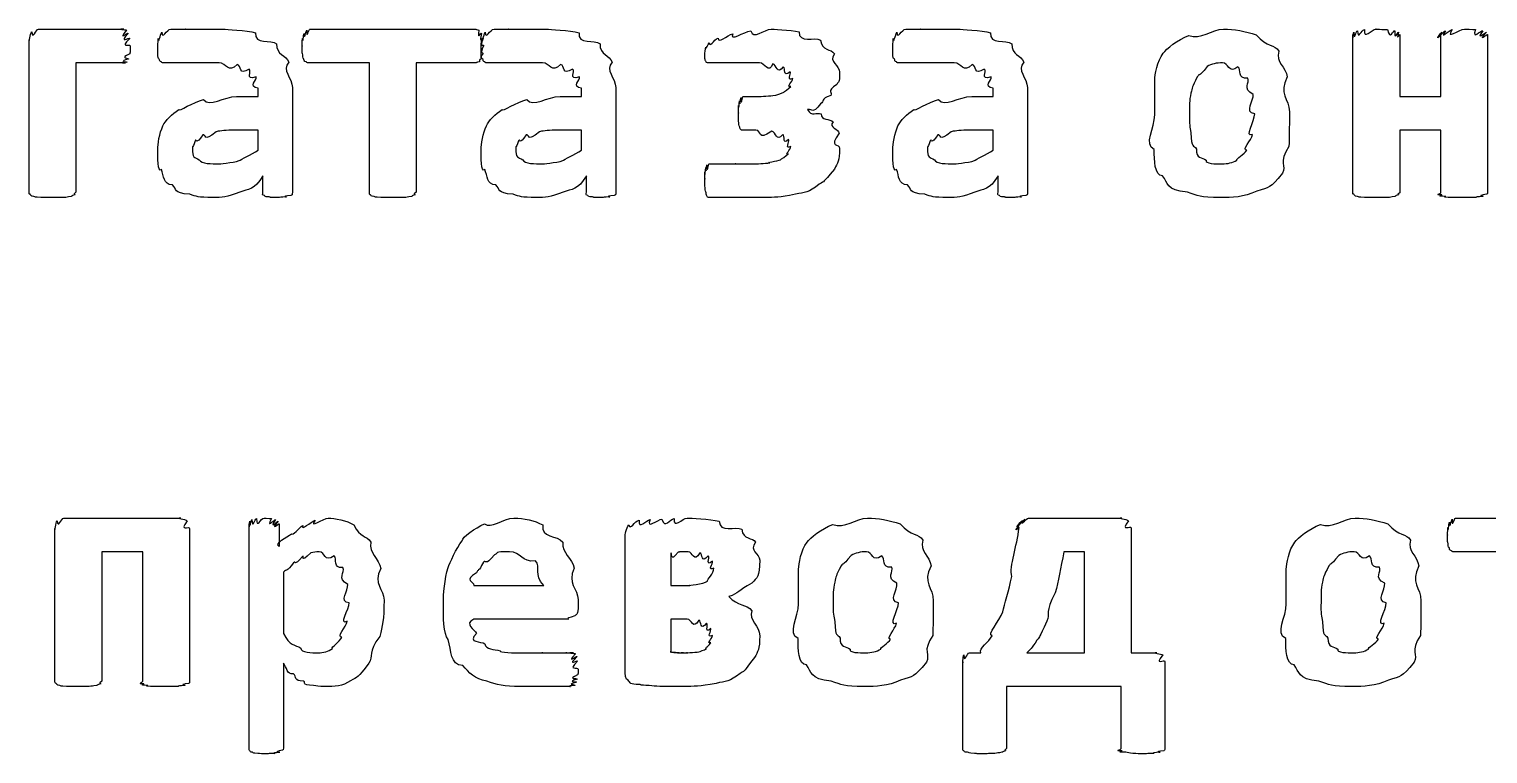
# Model space of a CAD drawing. Header units: millimetres. Extents: x 25 to 190, y 204 to 253.
# Drawn here: x 144.78 to 160.06, y 244.48 to 252.07 of the extents above; entities that cross this region are included whole.
import ezdxf

# ---------------------------------------------------------------- set-up
doc = ezdxf.new("R2010")
doc.units = ezdxf.units.MM
doc.layers.get('0').update_dxf_attribs({"linetype": 'CONTINUOUS'})

msp = doc.modelspace()

# ---------------------------------------------------------------- linework, layer by layer
at = {"color": 0}
for p, q in [((144.781, 250.365), (144.781, 251.963)), ((144.88, 252.073), (145.773, 252.073)), ((147.721, 252.073), (149.458, 252.073)), ((158.645, 250.365), (158.645, 252.018)), ((159.136, 252.018), (159.136, 251.368)), ((159.566, 251.368), (159.566, 252.018)), ((160.056, 252.018), (160.056, 250.365)), ((145.839, 251.897), (145.839, 251.897)), ((149.541, 251.897), (149.541, 251.897)), ((145.79, 251.721), (145.271, 251.721)), ((145.271, 251.721), (145.271, 250.365)), ((148.344, 251.721), (147.716, 251.721)), ((148.344, 250.365), (148.344, 251.721)), ((149.463, 251.721), (148.835, 251.721)), ((148.835, 251.721), (148.835, 250.365)), ((146.954, 251.368), (147.18, 251.368)), ((147.18, 251.368), (147.18, 251.456)), ((147.538, 251.462), (147.538, 250.365)), ((150.341, 251.368), (150.567, 251.368)), ((150.567, 251.368), (150.567, 251.456)), ((150.925, 251.462), (150.925, 250.365)), ((152.261, 251.368), (152.41, 251.368)), ((154.653, 251.368), (154.879, 251.368)), ((154.879, 251.368), (154.879, 251.456)), ((155.237, 251.462), (155.237, 250.365)), ((159.136, 251.368), (159.566, 251.368)), ((152.939, 251.23), (152.933, 251.23)), ((157.617, 251.186), (157.617, 251.186)), ((157.981, 251.208), (157.981, 251.208)), ((147.18, 251.015), (146.943, 251.015)), ((147.18, 250.806), (147.18, 251.015)), ((150.567, 251.015), (150.33, 251.015)), ((150.567, 250.806), (150.567, 251.015)), ((152.393, 251.015), (152.255, 251.015)), ((154.879, 251.015), (154.642, 251.015)), ((154.879, 250.806), (154.879, 251.015)), ((159.566, 251.015), (159.136, 251.015)), ((159.136, 251.015), (159.136, 250.359)), ((159.566, 250.359), (159.566, 251.015)), ((153.27, 250.822), (153.27, 250.822)), ((147.23, 250.365), (147.23, 250.536)), ((150.617, 250.365), (150.617, 250.536)), ((154.929, 250.365), (154.929, 250.536)), ((145.145, 246.952), (146.368, 246.952)), ((155.248, 246.952), (156.224, 246.952)), ((159.719, 246.952), (161.455, 246.952)), ((145.051, 245.243), (145.051, 246.841)), ((146.462, 246.841), (146.462, 245.243)), ((147.086, 244.542), (147.086, 246.891)), ((147.4, 246.891), (147.4, 246.654)), ((151.022, 245.369), (151.022, 246.769)), ((156.323, 246.847), (156.323, 245.54)), ((145.971, 246.599), (145.542, 246.599)), ((145.542, 246.599), (145.542, 245.243)), ((145.971, 245.243), (145.971, 246.599)), ((151.501, 246.587), (151.501, 246.246)), ((155.833, 246.599), (155.618, 246.599)), ((155.833, 245.54), (155.833, 246.599)), ((160.342, 246.599), (159.713, 246.599)), ((147.445, 246.384), (147.445, 245.744)), ((151.953, 246.428), (151.953, 246.428)), ((149.438, 246.246), (150.172, 246.246)), ((151.501, 246.246), (151.7, 246.246)), ((148.134, 246.064), (148.134, 246.064)), ((148.498, 246.091), (148.498, 246.091)), ((150.53, 246.097), (150.53, 246.036)), ((153.887, 246.064), (153.887, 246.064)), ((154.251, 246.086), (154.251, 246.086)), ((158.995, 246.064), (158.995, 246.064)), ((159.359, 246.086), (159.359, 246.086)), ((150.425, 245.893), (149.438, 245.893)), ((151.673, 245.893), (151.501, 245.893)), ((151.501, 245.893), (151.501, 245.551)), ((151.937, 245.722), (151.937, 245.722)), ((152.433, 245.717), (152.433, 245.717)), ((154.631, 245.54), (154.747, 245.54)), ((155.232, 245.54), (155.833, 245.54)), ((156.323, 245.54), (156.593, 245.54)), ((147.445, 245.43), (147.445, 244.542)), ((154.559, 244.542), (154.559, 245.447)), ((156.676, 245.447), (156.676, 244.542)), ((156.218, 245.188), (155.017, 245.188)), ((155.017, 245.188), (155.017, 244.537)), ((156.218, 244.537), (156.218, 245.188))]:
    msp.add_line(p, q, dxfattribs=at)
for points in [[(144.781, 251.963), (144.781, 251.919), (144.789, 252.027), (144.808, 252.046)], [(144.808, 252.046), (144.817, 251.955), (144.85, 252.073), (144.88, 252.073)], [(145.773, 252.073), (145.688, 252.073), (145.792, 252.069), (145.801, 252.063)], [(145.801, 252.063), (145.703, 251.941), (145.813, 252.043), (145.817, 252.029)], [(145.817, 252.029), (145.714, 251.911), (145.83, 251.996), (145.834, 251.974)], [(145.834, 251.974), (145.721, 251.867), (145.839, 251.926), (145.839, 251.897)], [(146.127, 251.875), (146.127, 251.867), (146.129, 251.952), (146.133, 251.974)], [(146.133, 251.974), (146.138, 251.911), (146.152, 252.018), (146.171, 252.04)], [(146.171, 252.04), (146.174, 251.955), (146.221, 252.073), (146.265, 252.073)], [(146.265, 252.073), (146.262, 252.073), (146.36, 252.073), (146.419, 252.073)], [(146.419, 252.073), (146.381, 252.073), (146.541, 252.073), (146.607, 252.073)], [(146.607, 252.073), (146.634, 252.073), (146.746, 252.073), (146.816, 252.073)], [(146.816, 252.073), (146.836, 252.073), (147.06, 252.06), (147.152, 252.035)], [(147.152, 252.035), (147.137, 251.904), (147.318, 251.97), (147.373, 251.919)], [(147.639, 251.897), (147.639, 251.867), (147.64, 251.952), (147.645, 251.974)], [(147.645, 251.974), (147.646, 251.911), (147.653, 252.014), (147.661, 252.029)], [(147.661, 252.029), (147.661, 251.941), (147.677, 252.054), (147.689, 252.063)], [(147.689, 252.063), (147.683, 251.955), (147.711, 252.073), (147.721, 252.073)], [(149.458, 252.073), (149.45, 252.073), (149.48, 252.069), (149.491, 252.063)], [(149.491, 252.063), (149.472, 251.941), (149.51, 252.043), (149.519, 252.029)], [(149.519, 252.029), (149.487, 251.911), (149.531, 251.996), (149.535, 251.974)], [(149.535, 251.974), (149.494, 251.867), (149.541, 251.926), (149.541, 251.897)], [(149.514, 251.875), (149.514, 251.867), (149.516, 251.952), (149.52, 251.974)], [(149.52, 251.974), (149.526, 251.911), (149.539, 252.018), (149.558, 252.04)], [(149.558, 252.04), (149.561, 251.955), (149.608, 252.073), (149.652, 252.073)], [(149.652, 252.073), (149.649, 252.073), (149.747, 252.073), (149.806, 252.073)], [(149.806, 252.073), (149.768, 252.073), (149.928, 252.073), (149.994, 252.073)], [(149.994, 252.073), (150.022, 252.073), (150.133, 252.073), (150.203, 252.073)], [(150.203, 252.073), (150.223, 252.073), (150.447, 252.06), (150.54, 252.035)], [(150.54, 252.035), (150.525, 251.904), (150.705, 251.97), (150.76, 251.919)], [(151.903, 251.93), (151.905, 251.875), (151.952, 251.961), (151.996, 251.98)], [(151.996, 251.98), (151.994, 251.911), (152.091, 252.013), (152.151, 252.024)], [(152.151, 252.024), (152.112, 251.937), (152.272, 252.049), (152.338, 252.057)], [(152.338, 252.057), (152.365, 251.955), (152.479, 252.073), (152.553, 252.073)], [(152.553, 252.073), (152.545, 252.073), (152.757, 252.064), (152.845, 252.046)], [(152.845, 252.046), (152.84, 251.919), (153.008, 251.998), (153.071, 251.958)], [(153.071, 251.958), (153.082, 251.842), (153.181, 251.872), (153.215, 251.815)], [(153.826, 251.875), (153.826, 251.867), (153.828, 251.952), (153.832, 251.974)], [(153.832, 251.974), (153.837, 251.911), (153.851, 252.018), (153.87, 252.04)], [(153.87, 252.04), (153.873, 251.955), (153.92, 252.073), (153.964, 252.073)], [(153.964, 252.073), (153.961, 252.073), (154.059, 252.073), (154.118, 252.073)], [(154.118, 252.073), (154.08, 252.073), (154.24, 252.073), (154.306, 252.073)], [(154.306, 252.073), (154.333, 252.073), (154.445, 252.073), (154.515, 252.073)], [(154.515, 252.073), (154.535, 252.073), (154.759, 252.06), (154.851, 252.035)], [(154.851, 252.035), (154.836, 251.904), (155.017, 251.97), (155.072, 251.919)], [(156.658, 251.82), (156.691, 251.867), (156.81, 251.963), (156.928, 252.008)], [(156.928, 252.008), (157.047, 251.955), (157.171, 252.073), (157.292, 252.073)], [(157.292, 252.073), (157.4, 252.073), (157.52, 252.053), (157.634, 252.013)], [(157.634, 252.013), (157.75, 251.878), (157.83, 251.919), (157.871, 251.842)], [(158.645, 252.018), (158.645, 251.926), (158.648, 252.032), (158.656, 252.04)], [(158.656, 252.04), (158.659, 251.941), (158.676, 252.053), (158.695, 252.057)], [(158.695, 252.057), (158.696, 251.952), (158.736, 252.068), (158.767, 252.068)], [(158.767, 252.068), (158.758, 251.955), (158.84, 252.073), (158.888, 252.073)], [(158.888, 252.073), (158.858, 252.073), (158.979, 252.071), (159.009, 252.068)], [(159.009, 252.068), (159.038, 251.952), (159.067, 252.064), (159.086, 252.057)], [(159.086, 252.057), (159.075, 251.941), (159.117, 252.047), (159.125, 252.04)], [(159.125, 252.04), (159.089, 251.93), (159.136, 252.029), (159.136, 252.018)], [(159.566, 252.018), (159.494, 251.93), (159.568, 252.036), (159.577, 252.04)], [(159.577, 252.04), (159.508, 251.941), (159.596, 252.053), (159.615, 252.057)], [(159.615, 252.057), (159.545, 251.952), (159.657, 252.068), (159.687, 252.068)], [(159.687, 252.068), (159.607, 251.955), (159.761, 252.073), (159.814, 252.073)], [(159.814, 252.073), (159.825, 252.073), (159.899, 252.071), (159.93, 252.068)], [(159.93, 252.068), (159.887, 251.952), (159.988, 252.064), (160.007, 252.057)], [(160.007, 252.057), (159.924, 251.941), (160.037, 252.047), (160.045, 252.04)], [(160.045, 252.04), (159.938, 251.926), (160.056, 252.025), (160.056, 252.018)], [(145.834, 251.815), (145.718, 251.761), (145.83, 251.773), (145.822, 251.759)], [(145.839, 251.897), (145.839, 251.805), (145.837, 251.836), (145.834, 251.815)], [(146.127, 251.809), (146.127, 251.801), (146.127, 251.853), (146.127, 251.875)], [(146.144, 251.759), (146.13, 251.761), (146.13, 251.789), (146.127, 251.809)], [(147.373, 251.919), (147.369, 251.801), (147.473, 251.803), (147.5, 251.726)], [(147.645, 251.82), (147.639, 251.809), (147.639, 251.867), (147.639, 251.897)], [(147.655, 251.765), (147.646, 251.765), (147.647, 251.798), (147.645, 251.82)], [(149.535, 251.815), (149.487, 251.765), (149.526, 251.779), (149.519, 251.765)], [(149.541, 251.897), (149.494, 251.805), (149.538, 251.836), (149.535, 251.815)], [(149.514, 251.809), (149.514, 251.801), (149.514, 251.853), (149.514, 251.875)], [(149.531, 251.759), (149.517, 251.761), (149.517, 251.789), (149.514, 251.809)], [(150.76, 251.919), (150.756, 251.801), (150.861, 251.803), (150.887, 251.726)], [(151.858, 251.815), (151.858, 251.812), (151.861, 251.867), (151.869, 251.886)], [(151.858, 251.765), (151.858, 251.765), (151.858, 251.795), (151.858, 251.815)], [(151.869, 251.886), (151.872, 251.849), (151.887, 251.919), (151.903, 251.93)], [(153.215, 251.815), (153.151, 251.728), (153.27, 251.695), (153.27, 251.622)], [(153.826, 251.809), (153.826, 251.801), (153.826, 251.853), (153.826, 251.875)], [(153.843, 251.759), (153.829, 251.761), (153.829, 251.789), (153.826, 251.809)], [(155.072, 251.919), (155.068, 251.801), (155.172, 251.803), (155.199, 251.726)], [(156.57, 251.539), (156.57, 251.591), (156.599, 251.743), (156.658, 251.82)], [(157.871, 251.842), (157.833, 251.728), (157.944, 251.678), (157.959, 251.572)], [(145.806, 251.726), (145.696, 251.721), (145.796, 251.721), (145.79, 251.721)], [(145.822, 251.759), (145.707, 251.732), (145.813, 251.733), (145.806, 251.726)], [(146.166, 251.732), (146.145, 251.734), (146.151, 251.748), (146.144, 251.759)], [(146.193, 251.721), (146.16, 251.721), (146.173, 251.724), (146.166, 251.732)], [(146.265, 251.721), (146.185, 251.721), (146.207, 251.721), (146.193, 251.721)], [(146.386, 251.721), (146.251, 251.721), (146.298, 251.721), (146.265, 251.721)], [(146.552, 251.721), (146.465, 251.721), (146.433, 251.721), (146.386, 251.721)], [(146.772, 251.721), (146.593, 251.721), (146.618, 251.721), (146.552, 251.721)], [(146.959, 251.704), (146.866, 251.602), (146.845, 251.721), (146.772, 251.721)], [(147.086, 251.655), (146.968, 251.58), (147.011, 251.693), (146.959, 251.704)], [(147.158, 251.572), (147.034, 251.536), (147.119, 251.633), (147.086, 251.655)], [(147.5, 251.726), (147.42, 251.646), (147.538, 251.561), (147.538, 251.462)], [(147.683, 251.732), (147.657, 251.734), (147.662, 251.75), (147.655, 251.765)], [(147.716, 251.721), (147.679, 251.721), (147.694, 251.724), (147.683, 251.732)], [(149.497, 251.732), (149.454, 251.721), (149.474, 251.721), (149.463, 251.721)], [(149.519, 251.765), (149.476, 251.734), (149.508, 251.739), (149.497, 251.732)], [(149.553, 251.732), (149.532, 251.734), (149.538, 251.748), (149.531, 251.759)], [(149.581, 251.721), (149.547, 251.721), (149.56, 251.724), (149.553, 251.732)], [(149.652, 251.721), (149.572, 251.721), (149.594, 251.721), (149.581, 251.721)], [(149.774, 251.721), (149.638, 251.721), (149.685, 251.721), (149.652, 251.721)], [(149.939, 251.721), (149.852, 251.721), (149.82, 251.721), (149.774, 251.721)], [(150.159, 251.721), (149.98, 251.721), (150.005, 251.721), (149.939, 251.721)], [(150.347, 251.704), (150.253, 251.602), (150.232, 251.721), (150.159, 251.721)], [(150.473, 251.655), (150.355, 251.58), (150.398, 251.693), (150.347, 251.704)], [(150.545, 251.572), (150.421, 251.536), (150.507, 251.633), (150.473, 251.655)], [(150.887, 251.726), (150.807, 251.646), (150.925, 251.561), (150.925, 251.462)], [(151.869, 251.737), (151.861, 251.739), (151.861, 251.754), (151.858, 251.765)], [(151.886, 251.721), (151.869, 251.724), (151.872, 251.729), (151.869, 251.737)], [(151.903, 251.721), (151.883, 251.721), (151.893, 251.721), (151.886, 251.721)], [(151.963, 251.721), (151.898, 251.721), (151.914, 251.721), (151.903, 251.721)], [(152.068, 251.721), (151.958, 251.721), (151.992, 251.721), (151.963, 251.721)], [(152.222, 251.721), (152.159, 251.721), (152.112, 251.721), (152.068, 251.721)], [(152.432, 251.721), (152.28, 251.721), (152.284, 251.721), (152.222, 251.721)], [(152.569, 251.71), (152.527, 251.602), (152.483, 251.721), (152.432, 251.721)], [(152.68, 251.677), (152.611, 251.588), (152.613, 251.701), (152.569, 251.71)], [(152.751, 251.627), (152.67, 251.562), (152.709, 251.666), (152.68, 251.677)], [(153.865, 251.732), (153.844, 251.734), (153.85, 251.748), (153.843, 251.759)], [(153.892, 251.721), (153.859, 251.721), (153.872, 251.724), (153.865, 251.732)], [(153.964, 251.721), (153.884, 251.721), (153.906, 251.721), (153.892, 251.721)], [(154.085, 251.721), (153.95, 251.721), (153.997, 251.721), (153.964, 251.721)], [(154.251, 251.721), (154.164, 251.721), (154.132, 251.721), (154.085, 251.721)], [(154.471, 251.721), (154.292, 251.721), (154.317, 251.721), (154.251, 251.721)], [(154.658, 251.704), (154.565, 251.602), (154.544, 251.721), (154.471, 251.721)], [(154.785, 251.655), (154.667, 251.58), (154.71, 251.693), (154.658, 251.704)], [(154.857, 251.572), (154.733, 251.536), (154.818, 251.633), (154.785, 251.655)], [(155.199, 251.726), (155.119, 251.646), (155.237, 251.561), (155.237, 251.462)], [(157.121, 251.682), (157.014, 251.551), (157.045, 251.619), (157.016, 251.572)], [(157.281, 251.721), (157.216, 251.721), (157.165, 251.707), (157.121, 251.682)], [(157.441, 251.677), (157.342, 251.602), (157.343, 251.721), (157.281, 251.721)], [(157.546, 251.561), (157.43, 251.547), (157.485, 251.651), (157.441, 251.677)], [(147.18, 251.456), (147.064, 251.47), (147.172, 251.539), (147.158, 251.572)], [(150.567, 251.456), (150.452, 251.47), (150.559, 251.539), (150.545, 251.572)], [(152.779, 251.555), (152.707, 251.522), (152.769, 251.608), (152.751, 251.627)], [(152.757, 251.473), (152.707, 251.463), (152.779, 251.525), (152.779, 251.555)], [(153.242, 251.495), (153.118, 251.412), (153.205, 251.415), (153.176, 251.379)], [(153.27, 251.622), (153.27, 251.492), (153.26, 251.535), (153.242, 251.495)], [(154.879, 251.456), (154.763, 251.47), (154.871, 251.539), (154.857, 251.572)], [(156.57, 251.175), (156.57, 251.254), (156.57, 251.429), (156.57, 251.539)], [(157.016, 251.572), (156.956, 251.456), (156.964, 251.467), (156.95, 251.401)], [(157.601, 251.39), (157.481, 251.448), (157.57, 251.513), (157.546, 251.561)], [(157.959, 251.572), (157.862, 251.397), (157.981, 251.343), (157.981, 251.208)], [(146.348, 251.23), (146.344, 251.205), (146.503, 251.313), (146.607, 251.335)], [(146.607, 251.335), (146.667, 251.249), (146.824, 251.368), (146.954, 251.368)], [(149.735, 251.23), (149.731, 251.205), (149.891, 251.313), (149.994, 251.335)], [(149.994, 251.335), (150.055, 251.249), (150.212, 251.368), (150.341, 251.368)], [(152.211, 251.274), (152.214, 251.21), (152.218, 251.313), (152.222, 251.324)], [(152.222, 251.324), (152.222, 251.236), (152.231, 251.349), (152.239, 251.357)], [(152.239, 251.357), (152.236, 251.249), (152.253, 251.368), (152.261, 251.368)], [(152.41, 251.368), (152.406, 251.368), (152.525, 251.371), (152.569, 251.379)], [(152.569, 251.379), (152.615, 251.382), (152.655, 251.397), (152.685, 251.412)], [(152.685, 251.412), (152.677, 251.415), (152.742, 251.45), (152.757, 251.473)], [(153.176, 251.379), (153.063, 251.342), (153.115, 251.316), (153.071, 251.291)], [(154.047, 251.23), (154.043, 251.205), (154.202, 251.313), (154.306, 251.335)], [(154.306, 251.335), (154.366, 251.249), (154.524, 251.368), (154.653, 251.368)], [(156.95, 251.401), (156.93, 251.327), (156.934, 251.27), (156.934, 251.197)], [(157.617, 251.186), (157.503, 251.202), (157.612, 251.327), (157.601, 251.39)], [(146.182, 251.059), (146.205, 251.114), (146.278, 251.186), (146.348, 251.23)], [(149.57, 251.059), (149.592, 251.114), (149.665, 251.186), (149.735, 251.23)], [(152.211, 251.197), (152.211, 251.165), (152.211, 251.252), (152.211, 251.274)], [(152.211, 251.109), (152.211, 251.103), (152.211, 251.164), (152.211, 251.197)], [(152.933, 251.23), (152.975, 251.15), (153.028, 251.208), (153.077, 251.186)], [(153.071, 251.291), (152.979, 251.172), (152.986, 251.244), (152.939, 251.23)], [(153.077, 251.186), (153.071, 251.11), (153.166, 251.139), (153.203, 251.103)], [(153.881, 251.059), (153.904, 251.114), (153.977, 251.186), (154.047, 251.23)], [(156.565, 250.811), (156.451, 250.868), (156.57, 251.038), (156.57, 251.175)], [(156.934, 251.197), (156.93, 251.062), (156.939, 251.054), (156.95, 250.988)], [(157.595, 250.971), (157.503, 250.934), (157.617, 251.109), (157.617, 251.186)], [(157.981, 251.208), (157.981, 251.011), (157.978, 250.954), (157.976, 250.844)], [(146.127, 250.817), (146.127, 250.857), (146.145, 250.989), (146.182, 251.059)], [(149.514, 250.817), (149.514, 250.857), (149.532, 250.989), (149.57, 251.059)], [(152.222, 251.054), (152.214, 251.055), (152.214, 251.087), (152.211, 251.109)], [(152.233, 251.026), (152.222, 251.029), (152.225, 251.043), (152.222, 251.054)], [(152.255, 251.015), (152.233, 251.015), (152.24, 251.018), (152.233, 251.026)], [(153.203, 251.103), (153.148, 251.04), (153.264, 251.029), (153.264, 250.982)], [(153.826, 250.817), (153.826, 250.857), (153.844, 250.989), (153.881, 251.059)], [(146.518, 250.905), (146.487, 250.802), (146.491, 250.857), (146.491, 250.828)], [(146.601, 250.965), (146.524, 250.85), (146.536, 250.93), (146.518, 250.905)], [(146.739, 250.999), (146.597, 250.879), (146.637, 250.98), (146.601, 250.965)], [(146.943, 251.015), (146.829, 251.015), (146.797, 251.01), (146.739, 250.999)], [(149.906, 250.905), (149.874, 250.802), (149.878, 250.857), (149.878, 250.828)], [(149.988, 250.965), (149.911, 250.85), (149.924, 250.93), (149.906, 250.905)], [(150.126, 250.999), (149.984, 250.879), (150.024, 250.98), (149.988, 250.965)], [(150.33, 251.015), (150.216, 251.015), (150.184, 251.01), (150.126, 250.999)], [(152.558, 251.004), (152.399, 250.897), (152.459, 251.015), (152.393, 251.015)], [(152.674, 250.971), (152.608, 250.883), (152.605, 250.996), (152.558, 251.004)], [(152.735, 250.916), (152.666, 250.853), (152.703, 250.956), (152.674, 250.971)], [(152.757, 250.844), (152.692, 250.808), (152.749, 250.894), (152.735, 250.916)], [(153.264, 250.982), (153.151, 250.828), (153.27, 250.88), (153.27, 250.822)], [(154.218, 250.905), (154.186, 250.802), (154.19, 250.857), (154.19, 250.828)], [(154.3, 250.965), (154.223, 250.85), (154.236, 250.93), (154.218, 250.905)], [(154.438, 250.999), (154.296, 250.879), (154.336, 250.98), (154.3, 250.965)], [(154.642, 251.015), (154.528, 251.015), (154.496, 251.01), (154.438, 250.999)], [(156.95, 250.988), (156.952, 250.817), (156.979, 250.868), (157.006, 250.817)], [(157.535, 250.806), (157.477, 250.806), (157.584, 250.908), (157.595, 250.971)], [(146.166, 250.602), (146.127, 250.566), (146.127, 250.735), (146.127, 250.817)], [(146.491, 250.828), (146.487, 250.72), (146.514, 250.735), (146.563, 250.706)], [(146.982, 250.696), (146.994, 250.709), (147.11, 250.758), (147.18, 250.806)], [(149.553, 250.602), (149.514, 250.566), (149.514, 250.735), (149.514, 250.817)], [(149.878, 250.828), (149.874, 250.72), (149.902, 250.735), (149.95, 250.706)], [(150.369, 250.696), (150.381, 250.709), (150.497, 250.758), (150.567, 250.806)], [(152.652, 250.706), (152.655, 250.709), (152.71, 250.745), (152.729, 250.767)], [(152.729, 250.767), (152.692, 250.753), (152.757, 250.814), (152.757, 250.844)], [(153.27, 250.822), (153.27, 250.691), (153.25, 250.673), (153.215, 250.607)], [(153.865, 250.602), (153.826, 250.566), (153.826, 250.735), (153.826, 250.817)], [(154.19, 250.828), (154.186, 250.72), (154.214, 250.735), (154.262, 250.706)], [(154.681, 250.696), (154.693, 250.709), (154.809, 250.758), (154.879, 250.806)], [(156.653, 250.536), (156.566, 250.537), (156.565, 250.704), (156.565, 250.811)], [(157.006, 250.817), (157.003, 250.717), (157.066, 250.73), (157.11, 250.701)], [(157.43, 250.701), (157.421, 250.714), (157.508, 250.762), (157.535, 250.806)], [(157.976, 250.844), (157.86, 250.676), (157.953, 250.643), (157.909, 250.563)], [(146.281, 250.442), (146.182, 250.442), (146.195, 250.539), (146.166, 250.602)], [(146.563, 250.706), (146.586, 250.662), (146.685, 250.662), (146.778, 250.662)], [(146.778, 250.662), (146.751, 250.662), (146.918, 250.673), (146.982, 250.696)], [(149.669, 250.442), (149.57, 250.442), (149.582, 250.539), (149.553, 250.602)], [(149.95, 250.706), (149.973, 250.662), (150.072, 250.662), (150.165, 250.662)], [(150.165, 250.662), (150.139, 250.662), (150.306, 250.673), (150.369, 250.696)], [(151.858, 250.58), (151.861, 250.508), (151.865, 250.613), (151.869, 250.624)], [(151.858, 250.508), (151.858, 250.471), (151.858, 250.56), (151.858, 250.58)], [(151.869, 250.624), (151.869, 250.533), (151.876, 250.647), (151.88, 250.651)], [(151.88, 250.651), (151.88, 250.544), (151.894, 250.662), (151.903, 250.662)], [(151.903, 250.662), (151.898, 250.662), (151.93, 250.662), (151.952, 250.662)], [(151.952, 250.662), (151.942, 250.662), (152.003, 250.662), (152.04, 250.662)], [(152.04, 250.662), (152.02, 250.662), (152.128, 250.662), (152.184, 250.662)], [(152.184, 250.662), (152.13, 250.662), (152.306, 250.662), (152.388, 250.662)], [(152.388, 250.662), (152.383, 250.662), (152.492, 250.665), (152.537, 250.673)], [(152.537, 250.673), (152.476, 250.676), (152.622, 250.691), (152.652, 250.706)], [(153.215, 250.607), (153.078, 250.445), (153.124, 250.492), (153.054, 250.448)], [(153.98, 250.442), (153.881, 250.442), (153.894, 250.539), (153.865, 250.602)], [(154.262, 250.706), (154.285, 250.662), (154.384, 250.662), (154.477, 250.662)], [(154.477, 250.662), (154.451, 250.662), (154.617, 250.673), (154.681, 250.696)], [(157.11, 250.701), (157.091, 250.662), (157.209, 250.662), (157.275, 250.662)], [(157.275, 250.662), (157.333, 250.662), (157.386, 250.675), (157.43, 250.701)], [(157.909, 250.563), (157.772, 250.398), (157.774, 250.42), (157.639, 250.376)], [(146.463, 250.343), (146.281, 250.354), (146.333, 250.398), (146.281, 250.442)], [(147.23, 250.536), (147.141, 250.383), (147.075, 250.401), (146.987, 250.365)], [(149.85, 250.343), (149.669, 250.354), (149.72, 250.398), (149.669, 250.442)], [(150.617, 250.536), (150.529, 250.383), (150.463, 250.401), (150.374, 250.365)], [(151.858, 250.431), (151.858, 250.412), (151.858, 250.478), (151.858, 250.508)], [(151.869, 250.37), (151.861, 250.367), (151.861, 250.409), (151.858, 250.431)], [(153.054, 250.448), (152.942, 250.357), (152.906, 250.367), (152.806, 250.343)], [(154.162, 250.343), (153.98, 250.354), (154.032, 250.398), (153.98, 250.442)], [(154.929, 250.536), (154.841, 250.383), (154.774, 250.401), (154.686, 250.365)], [(156.912, 250.365), (156.683, 250.387), (156.711, 250.461), (156.653, 250.536)], [(144.792, 250.343), (144.781, 250.339), (144.781, 250.357), (144.781, 250.365)], [(144.83, 250.321), (144.794, 250.323), (144.799, 250.334), (144.792, 250.343)], [(144.902, 250.31), (144.832, 250.312), (144.848, 250.317), (144.83, 250.321)], [(145.023, 250.31), (144.894, 250.31), (144.935, 250.31), (144.902, 250.31)], [(145.145, 250.31), (145.112, 250.31), (145.074, 250.31), (145.023, 250.31)], [(145.222, 250.321), (145.174, 250.312), (145.178, 250.312), (145.145, 250.31)], [(145.26, 250.337), (145.211, 250.323), (145.24, 250.328), (145.222, 250.321)], [(145.271, 250.365), (145.225, 250.334), (145.267, 250.344), (145.26, 250.337)], [(146.706, 250.31), (146.542, 250.31), (146.536, 250.321), (146.463, 250.343)], [(146.987, 250.365), (146.847, 250.31), (146.805, 250.31), (146.706, 250.31)], [(147.246, 250.332), (147.215, 250.332), (147.23, 250.349), (147.23, 250.365)], [(147.296, 250.315), (147.236, 250.317), (147.257, 250.323), (147.246, 250.332)], [(147.384, 250.31), (147.28, 250.31), (147.318, 250.311), (147.296, 250.315)], [(147.472, 250.315), (147.358, 250.31), (147.424, 250.31), (147.384, 250.31)], [(147.522, 250.332), (147.398, 250.317), (147.494, 250.318), (147.472, 250.315)], [(147.538, 250.365), (147.538, 250.332), (147.533, 250.339), (147.522, 250.332)], [(148.355, 250.337), (148.344, 250.334), (148.344, 250.354), (148.344, 250.365)], [(148.394, 250.321), (148.358, 250.323), (148.362, 250.333), (148.355, 250.337)], [(148.466, 250.31), (148.395, 250.312), (148.412, 250.317), (148.394, 250.321)], [(148.587, 250.31), (148.457, 250.31), (148.499, 250.31), (148.466, 250.31)], [(148.708, 250.31), (148.675, 250.31), (148.638, 250.31), (148.587, 250.31)], [(148.785, 250.321), (148.737, 250.312), (148.741, 250.312), (148.708, 250.31)], [(148.824, 250.337), (148.775, 250.323), (148.803, 250.328), (148.785, 250.321)], [(148.835, 250.365), (148.788, 250.334), (148.831, 250.344), (148.824, 250.337)], [(150.093, 250.31), (149.929, 250.31), (149.924, 250.321), (149.85, 250.343)], [(150.374, 250.365), (150.234, 250.31), (150.192, 250.31), (150.093, 250.31)], [(150.633, 250.332), (150.602, 250.332), (150.617, 250.349), (150.617, 250.365)], [(150.683, 250.315), (150.624, 250.317), (150.644, 250.323), (150.633, 250.332)], [(150.771, 250.31), (150.668, 250.31), (150.705, 250.311), (150.683, 250.315)], [(150.859, 250.315), (150.745, 250.31), (150.811, 250.31), (150.771, 250.31)], [(150.909, 250.332), (150.785, 250.317), (150.881, 250.318), (150.859, 250.315)], [(150.925, 250.365), (150.925, 250.332), (150.92, 250.339), (150.909, 250.332)], [(151.88, 250.326), (151.869, 250.334), (151.872, 250.355), (151.869, 250.37)], [(151.914, 250.31), (151.88, 250.31), (151.887, 250.315), (151.88, 250.326)], [(151.985, 250.31), (151.909, 250.31), (151.927, 250.31), (151.914, 250.31)], [(152.112, 250.31), (151.98, 250.31), (152.021, 250.31), (151.985, 250.31)], [(152.277, 250.31), (152.196, 250.31), (152.163, 250.31), (152.112, 250.31)], [(152.476, 250.31), (152.317, 250.31), (152.339, 250.31), (152.277, 250.31)], [(152.806, 250.343), (152.63, 250.31), (152.6, 250.31), (152.476, 250.31)], [(154.405, 250.31), (154.241, 250.31), (154.236, 250.321), (154.162, 250.343)], [(154.686, 250.365), (154.546, 250.31), (154.504, 250.31), (154.405, 250.31)], [(154.945, 250.332), (154.914, 250.332), (154.929, 250.349), (154.929, 250.365)], [(154.995, 250.315), (154.936, 250.317), (154.956, 250.323), (154.945, 250.332)], [(155.083, 250.31), (154.98, 250.31), (155.017, 250.311), (154.995, 250.315)], [(155.171, 250.315), (155.057, 250.31), (155.123, 250.31), (155.083, 250.31)], [(155.221, 250.332), (155.097, 250.317), (155.193, 250.318), (155.171, 250.315)], [(155.237, 250.365), (155.237, 250.332), (155.232, 250.339), (155.221, 250.332)], [(157.259, 250.31), (157.033, 250.31), (157.029, 250.328), (156.912, 250.365)], [(157.639, 250.376), (157.503, 250.31), (157.38, 250.31), (157.259, 250.31)], [(158.656, 250.343), (158.645, 250.339), (158.645, 250.357), (158.645, 250.365)], [(158.695, 250.321), (158.659, 250.323), (158.663, 250.334), (158.656, 250.343)], [(158.767, 250.31), (158.696, 250.312), (158.713, 250.317), (158.695, 250.321)], [(158.888, 250.31), (158.758, 250.31), (158.8, 250.31), (158.767, 250.31)], [(159.009, 250.31), (158.976, 250.31), (158.939, 250.31), (158.888, 250.31)], [(159.086, 250.321), (159.038, 250.312), (159.042, 250.312), (159.009, 250.31)], [(159.125, 250.337), (159.075, 250.323), (159.104, 250.328), (159.086, 250.321)], [(159.136, 250.359), (159.089, 250.334), (159.132, 250.344), (159.125, 250.337)], [(159.577, 250.337), (159.494, 250.334), (159.566, 250.351), (159.566, 250.359)], [(159.615, 250.321), (159.508, 250.323), (159.584, 250.333), (159.577, 250.337)], [(159.687, 250.31), (159.545, 250.312), (159.633, 250.317), (159.615, 250.321)], [(159.814, 250.31), (159.726, 250.31), (159.72, 250.31), (159.687, 250.31)], [(159.93, 250.31), (159.825, 250.31), (159.861, 250.31), (159.814, 250.31)], [(160.007, 250.321), (159.887, 250.312), (159.963, 250.312), (159.93, 250.31)], [(160.045, 250.343), (159.924, 250.323), (160.025, 250.328), (160.007, 250.321)], [(160.056, 250.365), (160.056, 250.339), (160.052, 250.349), (160.045, 250.343)], [(145.051, 246.841), (145.051, 246.797), (145.058, 246.905), (145.073, 246.924)], [(145.073, 246.924), (145.084, 246.833), (145.114, 246.952), (145.145, 246.952)], [(146.368, 246.952), (146.31, 246.952), (146.419, 246.942), (146.435, 246.924)], [(146.435, 246.924), (146.344, 246.797), (146.462, 246.877), (146.462, 246.841)], [(147.086, 246.891), (147.086, 246.808), (147.088, 246.914), (147.092, 246.918)], [(147.092, 246.918), (147.093, 246.819), (147.103, 246.931), (147.114, 246.935)], [(147.114, 246.935), (147.119, 246.83), (147.144, 246.946), (147.163, 246.946)], [(147.163, 246.946), (147.159, 246.833), (147.21, 246.952), (147.241, 246.952)], [(147.241, 246.952), (147.221, 246.952), (147.298, 246.949), (147.318, 246.946)], [(147.318, 246.946), (147.259, 246.83), (147.351, 246.942), (147.362, 246.935)], [(147.362, 246.935), (147.285, 246.819), (147.385, 246.925), (147.389, 246.918)], [(147.389, 246.918), (147.296, 246.804), (147.4, 246.902), (147.4, 246.891)], [(147.648, 246.874), (147.622, 246.808), (147.734, 246.918), (147.775, 246.929)], [(147.775, 246.929), (147.706, 246.833), (147.865, 246.952), (147.913, 246.952)], [(147.913, 246.952), (147.979, 246.952), (148.109, 246.926), (148.183, 246.88)], [(149.549, 246.891), (149.615, 246.833), (149.743, 246.952), (149.858, 246.952)], [(149.858, 246.952), (149.964, 246.952), (150.075, 246.926), (150.161, 246.88)], [(151.061, 246.88), (151.073, 246.815), (151.123, 246.925), (151.171, 246.929)], [(151.171, 246.929), (151.157, 246.822), (151.245, 246.935), (151.287, 246.935)], [(151.287, 246.935), (151.238, 246.826), (151.366, 246.94), (151.408, 246.94)], [(151.408, 246.94), (151.437, 246.83), (151.491, 246.946), (151.535, 246.946)], [(151.535, 246.946), (151.525, 246.833), (151.624, 246.952), (151.673, 246.952)], [(151.673, 246.952), (151.701, 246.952), (151.912, 246.94), (152.009, 246.918)], [(152.009, 246.918), (152.01, 246.793), (152.182, 246.871), (152.246, 246.835)], [(153.198, 246.885), (153.317, 246.833), (153.44, 246.952), (153.562, 246.952)], [(153.562, 246.952), (153.669, 246.952), (153.789, 246.931), (153.904, 246.891)], [(155.16, 246.891), (155.08, 246.808), (155.169, 246.916), (155.177, 246.924)], [(155.177, 246.924), (155.099, 246.822), (155.199, 246.936), (155.21, 246.94)], [(155.21, 246.94), (155.122, 246.833), (155.233, 246.952), (155.248, 246.952)], [(156.224, 246.952), (156.169, 246.952), (156.276, 246.942), (156.296, 246.924)], [(156.296, 246.924), (156.205, 246.8), (156.323, 246.882), (156.323, 246.847)], [(158.306, 246.885), (158.425, 246.833), (158.549, 246.952), (158.67, 246.952)], [(158.67, 246.952), (158.778, 246.952), (158.897, 246.931), (159.012, 246.891)], [(159.641, 246.852), (159.643, 246.789), (159.65, 246.892), (159.658, 246.907)], [(159.658, 246.907), (159.658, 246.819), (159.675, 246.932), (159.686, 246.94)], [(159.686, 246.94), (159.68, 246.833), (159.708, 246.952), (159.719, 246.952)], [(147.4, 246.654), (147.34, 246.687), (147.486, 246.749), (147.527, 246.786)], [(147.527, 246.786), (147.538, 246.76), (147.607, 246.852), (147.648, 246.874)], [(148.183, 246.88), (148.244, 246.742), (148.316, 246.775), (148.36, 246.698)], [(149.317, 246.714), (149.313, 246.753), (149.456, 246.849), (149.549, 246.891)], [(150.161, 246.88), (150.133, 246.742), (150.315, 246.775), (150.37, 246.698)], [(151.022, 246.769), (151.022, 246.76), (151.034, 246.853), (151.061, 246.88)], [(152.246, 246.835), (152.257, 246.72), (152.359, 246.753), (152.389, 246.698)], [(152.928, 246.698), (152.961, 246.745), (153.079, 246.841), (153.198, 246.885)], [(153.904, 246.891), (154.019, 246.756), (154.099, 246.797), (154.141, 246.72)], [(155.072, 246.339), (155.047, 246.451), (155.127, 246.654), (155.149, 246.852)], [(155.149, 246.852), (155.073, 246.782), (155.156, 246.88), (155.16, 246.891)], [(158.036, 246.698), (158.069, 246.745), (158.188, 246.841), (158.306, 246.885)], [(159.012, 246.891), (159.127, 246.756), (159.208, 246.797), (159.249, 246.72)], [(159.636, 246.775), (159.636, 246.745), (159.638, 246.83), (159.641, 246.852)], [(159.641, 246.698), (159.636, 246.687), (159.636, 246.745), (159.636, 246.775)], [(147.731, 246.587), (147.604, 246.466), (147.672, 246.567), (147.643, 246.549)], [(147.82, 246.599), (147.781, 246.599), (147.76, 246.594), (147.731, 246.587)], [(147.974, 246.555), (147.872, 246.48), (147.881, 246.599), (147.82, 246.599)], [(148.36, 246.698), (148.335, 246.587), (148.442, 246.528), (148.464, 246.422)], [(149.169, 246.433), (149.188, 246.48), (149.254, 246.637), (149.317, 246.714)], [(149.813, 246.599), (149.64, 246.599), (149.701, 246.587), (149.654, 246.566)], [(150.084, 246.505), (149.938, 246.48), (149.935, 246.599), (149.813, 246.599)], [(150.37, 246.698), (150.361, 246.587), (150.465, 246.53), (150.491, 246.428)], [(151.579, 246.593), (151.481, 246.477), (151.524, 246.59), (151.501, 246.587)], [(151.684, 246.599), (151.543, 246.599), (151.612, 246.596), (151.579, 246.593)], [(151.805, 246.587), (151.746, 246.48), (151.73, 246.599), (151.684, 246.599)], [(151.893, 246.555), (151.816, 246.466), (151.84, 246.579), (151.805, 246.587)], [(152.389, 246.698), (152.315, 246.61), (152.433, 246.579), (152.433, 246.511)], [(152.84, 246.417), (152.84, 246.469), (152.868, 246.621), (152.928, 246.698)], [(153.551, 246.599), (153.486, 246.599), (153.435, 246.585), (153.391, 246.56)], [(153.711, 246.555), (153.611, 246.48), (153.613, 246.599), (153.551, 246.599)], [(154.141, 246.72), (154.103, 246.605), (154.214, 246.556), (154.229, 246.45)], [(155.618, 246.599), (155.587, 246.429), (155.558, 246.286), (155.529, 246.169)], [(157.948, 246.417), (157.948, 246.469), (157.977, 246.621), (158.036, 246.698)], [(158.659, 246.599), (158.594, 246.599), (158.543, 246.585), (158.499, 246.56)], [(158.819, 246.555), (158.72, 246.48), (158.721, 246.599), (158.659, 246.599)], [(159.249, 246.72), (159.212, 246.605), (159.322, 246.556), (159.337, 246.45)], [(159.653, 246.643), (159.643, 246.643), (159.644, 246.676), (159.641, 246.698)], [(159.68, 246.61), (159.654, 246.612), (159.659, 246.628), (159.653, 246.643)], [(159.713, 246.599), (159.676, 246.599), (159.691, 246.601), (159.68, 246.61)], [(147.549, 246.483), (147.479, 246.378), (147.481, 246.423), (147.445, 246.384)], [(147.643, 246.549), (147.545, 246.433), (147.582, 246.512), (147.549, 246.483)], [(148.068, 246.433), (147.953, 246.422), (148.014, 246.524), (147.974, 246.555)], [(149.538, 246.488), (149.485, 246.378), (149.484, 246.422), (149.466, 246.378)], [(149.654, 246.566), (149.549, 246.44), (149.571, 246.521), (149.538, 246.488)], [(150.172, 246.246), (150.059, 246.356), (150.145, 246.441), (150.084, 246.505)], [(151.937, 246.499), (151.86, 246.436), (151.915, 246.539), (151.893, 246.555)], [(151.953, 246.428), (151.878, 246.392), (151.948, 246.477), (151.937, 246.499)], [(152.433, 246.511), (152.433, 246.326), (152.406, 246.334), (152.35, 246.268)], [(153.286, 246.45), (153.225, 246.334), (153.234, 246.345), (153.22, 246.279)], [(153.391, 246.56), (153.283, 246.429), (153.315, 246.496), (153.286, 246.45)], [(153.815, 246.439), (153.7, 246.425), (153.755, 246.528), (153.711, 246.555)], [(153.87, 246.268), (153.75, 246.326), (153.84, 246.391), (153.815, 246.439)], [(154.229, 246.45), (154.132, 246.275), (154.251, 246.221), (154.251, 246.086)], [(158.394, 246.45), (158.334, 246.334), (158.342, 246.345), (158.328, 246.279)], [(158.499, 246.56), (158.392, 246.429), (158.423, 246.496), (158.394, 246.45)], [(158.924, 246.439), (158.808, 246.425), (158.863, 246.528), (158.819, 246.555)], [(158.979, 246.268), (158.859, 246.326), (158.949, 246.391), (158.924, 246.439)], [(159.337, 246.45), (159.241, 246.275), (159.359, 246.221), (159.359, 246.086)], [(148.117, 246.257), (148.001, 246.319), (148.092, 246.381), (148.068, 246.433)], [(148.464, 246.422), (148.379, 246.26), (148.498, 246.209), (148.498, 246.091)], [(149.119, 246.064), (149.119, 246.143), (149.135, 246.323), (149.169, 246.433)], [(149.466, 246.378), (149.331, 246.293), (149.438, 246.293), (149.438, 246.246)], [(150.491, 246.428), (150.411, 246.264), (150.53, 246.214), (150.53, 246.097)], [(151.7, 246.246), (151.673, 246.246), (151.843, 246.26), (151.887, 246.29)], [(151.887, 246.29), (151.878, 246.308), (151.953, 246.368), (151.953, 246.428)], [(152.84, 246.053), (152.84, 246.131), (152.84, 246.306), (152.84, 246.417)], [(154.978, 245.97), (154.992, 246.047), (155.046, 246.196), (155.072, 246.339)], [(157.948, 246.053), (157.948, 246.131), (157.948, 246.306), (157.948, 246.417)], [(148.134, 246.064), (148.019, 246.072), (148.128, 246.193), (148.117, 246.257)], [(152.35, 246.268), (152.204, 246.198), (152.214, 246.159), (152.108, 246.13)], [(152.108, 246.13), (152.204, 246.025), (152.295, 246.054), (152.35, 245.981)], [(153.22, 246.279), (153.199, 246.204), (153.203, 246.148), (153.203, 246.075)], [(153.887, 246.064), (153.773, 246.081), (153.881, 246.204), (153.87, 246.268)], [(155.529, 246.169), (155.415, 245.959), (155.474, 245.951), (155.441, 245.871)], [(158.328, 246.279), (158.308, 246.204), (158.312, 246.148), (158.312, 246.075)], [(158.995, 246.064), (158.881, 246.081), (158.99, 246.204), (158.979, 246.268)], [(148.112, 245.871), (148.019, 245.823), (148.134, 245.998), (148.134, 246.064)], [(148.498, 246.091), (148.498, 245.885), (148.482, 245.824), (148.453, 245.711)], [(149.169, 245.678), (149.119, 245.741), (149.119, 245.916), (149.119, 246.064)], [(150.53, 246.036), (150.53, 245.937), (150.519, 245.948), (150.497, 245.926)], [(152.35, 245.981), (152.315, 245.882), (152.433, 245.823), (152.433, 245.717)], [(152.834, 245.689), (152.721, 245.746), (152.84, 245.916), (152.84, 246.053)], [(153.203, 246.075), (153.199, 245.94), (153.209, 245.932), (153.22, 245.865)], [(153.865, 245.849), (153.773, 245.812), (153.887, 245.987), (153.887, 246.064)], [(154.251, 246.086), (154.251, 245.889), (154.248, 245.832), (154.245, 245.722)], [(157.942, 245.689), (157.83, 245.746), (157.948, 245.916), (157.948, 246.053)], [(158.312, 246.075), (158.308, 245.94), (158.317, 245.932), (158.328, 245.865)], [(158.973, 245.849), (158.881, 245.812), (158.995, 245.987), (158.995, 246.064)], [(159.359, 246.086), (159.359, 245.889), (159.356, 245.832), (159.354, 245.722)], [(148.057, 245.705), (147.993, 245.702), (148.101, 245.812), (148.112, 245.871)], [(149.438, 245.893), (149.331, 245.838), (149.447, 245.788), (149.466, 245.744)], [(150.497, 245.926), (150.367, 245.893), (150.45, 245.893), (150.425, 245.893)], [(151.794, 245.882), (151.739, 245.775), (151.719, 245.893), (151.673, 245.893)], [(151.876, 245.849), (151.805, 245.761), (151.827, 245.874), (151.794, 245.882)], [(151.921, 245.794), (151.849, 245.731), (151.898, 245.834), (151.876, 245.849)], [(153.22, 245.865), (153.221, 245.695), (153.249, 245.746), (153.275, 245.695)], [(153.804, 245.684), (153.746, 245.684), (153.854, 245.786), (153.865, 245.849)], [(154.868, 245.717), (154.805, 245.728), (154.945, 245.871), (154.978, 245.97)], [(155.441, 245.871), (155.349, 245.679), (155.373, 245.723), (155.337, 245.673)], [(158.328, 245.865), (158.33, 245.695), (158.357, 245.746), (158.383, 245.695)], [(158.913, 245.684), (158.855, 245.684), (158.962, 245.786), (158.973, 245.849)], [(147.445, 245.744), (147.505, 245.609), (147.567, 245.626), (147.627, 245.59)], [(147.957, 245.584), (147.942, 245.598), (148.03, 245.653), (148.057, 245.705)], [(148.453, 245.711), (148.324, 245.543), (148.389, 245.507), (148.337, 245.43)], [(149.323, 245.408), (149.188, 245.408), (149.204, 245.57), (149.169, 245.678)], [(149.466, 245.744), (149.368, 245.635), (149.513, 245.667), (149.554, 245.634)], [(151.937, 245.722), (151.867, 245.69), (151.932, 245.775), (151.921, 245.794)], [(151.921, 245.645), (151.867, 245.631), (151.937, 245.692), (151.937, 245.722)], [(152.433, 245.717), (152.433, 245.573), (152.414, 245.557), (152.378, 245.491)], [(152.922, 245.413), (152.835, 245.415), (152.834, 245.582), (152.834, 245.689)], [(153.275, 245.695), (153.272, 245.595), (153.336, 245.608), (153.38, 245.579)], [(153.7, 245.579), (153.691, 245.591), (153.778, 245.64), (153.804, 245.684)], [(154.245, 245.722), (154.129, 245.554), (154.223, 245.521), (154.179, 245.441)], [(154.747, 245.54), (154.728, 245.591), (154.831, 245.65), (154.868, 245.717)], [(155.337, 245.673), (155.279, 245.58), (155.268, 245.58), (155.232, 245.54)], [(158.031, 245.413), (157.944, 245.415), (157.942, 245.582), (157.942, 245.689)], [(158.383, 245.695), (158.381, 245.595), (158.444, 245.608), (158.488, 245.579)], [(158.808, 245.579), (158.8, 245.591), (158.887, 245.64), (158.913, 245.684)], [(159.354, 245.722), (159.238, 245.554), (159.331, 245.521), (159.287, 245.441)], [(147.627, 245.59), (147.622, 245.54), (147.745, 245.54), (147.808, 245.54)], [(147.808, 245.54), (147.861, 245.54), (147.916, 245.554), (147.957, 245.584)], [(149.554, 245.634), (149.567, 245.573), (149.648, 245.58), (149.714, 245.562)], [(149.714, 245.562), (149.699, 245.54), (149.86, 245.54), (149.957, 245.54)], [(149.957, 245.54), (149.99, 245.54), (150.101, 245.54), (150.161, 245.54)], [(150.161, 245.54), (150.107, 245.54), (150.268, 245.54), (150.309, 245.54)], [(150.309, 245.54), (150.309, 245.54), (150.388, 245.54), (150.414, 245.54)], [(150.414, 245.54), (150.364, 245.54), (150.465, 245.54), (150.481, 245.54)], [(150.481, 245.54), (150.39, 245.54), (150.498, 245.536), (150.502, 245.529)], [(150.502, 245.529), (150.4, 245.411), (150.515, 245.515), (150.519, 245.502)], [(151.501, 245.551), (151.474, 245.547), (151.53, 245.549), (151.546, 245.546)], [(151.546, 245.546), (151.503, 245.543), (151.575, 245.543), (151.59, 245.54)], [(151.59, 245.54), (151.532, 245.54), (151.619, 245.54), (151.634, 245.54)], [(151.634, 245.54), (151.562, 245.54), (151.663, 245.54), (151.678, 245.54)], [(151.678, 245.54), (151.62, 245.54), (151.761, 245.543), (151.794, 245.551)], [(151.794, 245.551), (151.805, 245.554), (151.854, 245.569), (151.876, 245.584)], [(151.876, 245.584), (151.849, 245.587), (151.912, 245.623), (151.921, 245.645)], [(153.38, 245.579), (153.361, 245.54), (153.479, 245.54), (153.545, 245.54)], [(153.545, 245.54), (153.603, 245.54), (153.656, 245.553), (153.7, 245.579)], [(154.559, 245.447), (154.559, 245.397), (154.562, 245.507), (154.57, 245.518)], [(154.57, 245.518), (154.577, 245.422), (154.601, 245.54), (154.631, 245.54)], [(156.593, 245.54), (156.533, 245.54), (156.643, 245.532), (156.654, 245.518)], [(156.654, 245.518), (156.557, 245.397), (156.676, 245.482), (156.676, 245.447)], [(158.488, 245.579), (158.469, 245.54), (158.587, 245.54), (158.654, 245.54)], [(158.654, 245.54), (158.712, 245.54), (158.764, 245.553), (158.808, 245.579)], [(147.549, 245.32), (147.479, 245.309), (147.481, 245.389), (147.445, 245.43)], [(148.337, 245.43), (148.222, 245.272), (148.222, 245.292), (148.145, 245.248)], [(149.576, 245.243), (149.441, 245.261), (149.392, 245.334), (149.323, 245.408)], [(150.519, 245.502), (150.409, 245.386), (150.525, 245.474), (150.525, 245.452)], [(150.525, 245.452), (150.411, 245.342), (150.53, 245.402), (150.53, 245.369)], [(150.53, 245.369), (150.53, 245.287), (150.527, 245.327), (150.525, 245.309)], [(151.055, 245.254), (151.022, 245.256), (151.022, 245.317), (151.022, 245.369)], [(152.378, 245.491), (152.246, 245.322), (152.295, 245.369), (152.229, 245.325)], [(153.181, 245.243), (152.952, 245.265), (152.98, 245.339), (152.922, 245.413)], [(154.179, 245.441), (154.041, 245.276), (154.044, 245.298), (153.909, 245.254)], [(158.29, 245.243), (158.061, 245.265), (158.089, 245.339), (158.031, 245.413)], [(159.287, 245.441), (159.15, 245.276), (159.153, 245.298), (159.017, 245.254)], [(145.062, 245.22), (145.051, 245.217), (145.051, 245.234), (145.051, 245.243)], [(145.101, 245.199), (145.065, 245.201), (145.069, 245.212), (145.062, 245.22)], [(145.53, 245.215), (145.481, 245.201), (145.508, 245.205), (145.486, 245.199)], [(145.542, 245.243), (145.495, 245.212), (145.537, 245.222), (145.53, 245.215)], [(145.983, 245.215), (145.9, 245.212), (145.971, 245.232), (145.971, 245.243)], [(146.021, 245.199), (145.913, 245.201), (145.989, 245.211), (145.983, 245.215)], [(146.451, 245.22), (146.33, 245.201), (146.43, 245.205), (146.412, 245.199)], [(146.462, 245.243), (146.462, 245.217), (146.458, 245.227), (146.451, 245.22)], [(147.654, 245.243), (147.549, 245.245), (147.585, 245.29), (147.549, 245.32)], [(147.759, 245.199), (147.618, 245.205), (147.69, 245.223), (147.654, 245.243)], [(148.145, 245.248), (148.068, 245.188), (147.979, 245.188), (147.88, 245.188)], [(149.924, 245.188), (149.758, 245.188), (149.676, 245.205), (149.576, 245.243)], [(150.513, 245.232), (150.398, 245.205), (150.504, 245.209), (150.497, 245.199)], [(150.519, 245.265), (150.405, 245.227), (150.516, 245.243), (150.513, 245.232)], [(150.525, 245.309), (150.409, 245.254), (150.522, 245.278), (150.519, 245.265)], [(151.171, 245.209), (151.069, 245.205), (151.08, 245.227), (151.055, 245.254)], [(151.976, 245.22), (151.794, 245.188), (151.758, 245.188), (151.623, 245.188)], [(152.229, 245.325), (152.114, 245.234), (152.078, 245.245), (151.976, 245.22)], [(153.529, 245.188), (153.303, 245.188), (153.299, 245.205), (153.181, 245.243)], [(153.909, 245.254), (153.773, 245.188), (153.65, 245.188), (153.529, 245.188)], [(158.637, 245.188), (158.411, 245.188), (158.407, 245.205), (158.29, 245.243)], [(159.017, 245.254), (158.881, 245.188), (158.758, 245.188), (158.637, 245.188)], [(145.172, 245.188), (145.102, 245.19), (145.118, 245.194), (145.101, 245.199)], [(145.293, 245.188), (145.164, 245.188), (145.205, 245.188), (145.172, 245.188)], [(145.409, 245.188), (145.378, 245.188), (145.34, 245.188), (145.293, 245.188)], [(145.486, 245.199), (145.44, 245.19), (145.442, 245.19), (145.409, 245.188)], [(146.098, 245.188), (145.951, 245.19), (146.039, 245.194), (146.021, 245.199)], [(146.219, 245.188), (146.134, 245.188), (146.131, 245.188), (146.098, 245.188)], [(146.335, 245.188), (146.231, 245.188), (146.266, 245.188), (146.219, 245.188)], [(146.412, 245.199), (146.293, 245.19), (146.368, 245.19), (146.335, 245.188)], [(147.88, 245.188), (147.806, 245.188), (147.794, 245.19), (147.759, 245.199)], [(150.139, 245.188), (149.968, 245.188), (150.001, 245.188), (149.924, 245.188)], [(150.315, 245.188), (150.217, 245.188), (150.205, 245.188), (150.139, 245.188)], [(150.442, 245.188), (150.32, 245.188), (150.366, 245.188), (150.315, 245.188)], [(150.497, 245.199), (150.387, 245.188), (150.475, 245.188), (150.442, 245.188)], [(151.276, 245.199), (151.157, 245.199), (151.207, 245.205), (151.171, 245.209)], [(151.386, 245.188), (151.344, 245.19), (151.311, 245.194), (151.276, 245.199)], [(151.501, 245.188), (151.422, 245.188), (151.426, 245.188), (151.386, 245.188)], [(151.623, 245.188), (151.499, 245.188), (151.541, 245.188), (151.501, 245.188)], [(147.092, 244.515), (147.086, 244.512), (147.086, 244.531), (147.086, 244.542)], [(147.119, 244.498), (147.097, 244.497), (147.099, 244.508), (147.092, 244.515)], [(147.175, 244.487), (147.122, 244.486), (147.133, 244.492), (147.119, 244.498)], [(147.263, 244.482), (147.17, 244.482), (147.199, 244.485), (147.175, 244.487)], [(147.351, 244.487), (147.241, 244.482), (147.298, 244.482), (147.263, 244.482)], [(147.406, 244.498), (147.288, 244.486), (147.376, 244.487), (147.351, 244.487)], [(147.434, 244.521), (147.314, 244.497), (147.42, 244.503), (147.406, 244.498)], [(147.445, 244.542), (147.442, 244.515), (147.44, 244.529), (147.434, 244.521)], [(154.57, 244.515), (154.559, 244.512), (154.559, 244.531), (154.559, 244.542)], [(154.609, 244.498), (154.573, 244.497), (154.577, 244.508), (154.57, 244.515)], [(154.681, 244.487), (154.611, 244.49), (154.627, 244.496), (154.609, 244.498)], [(154.796, 244.482), (154.67, 244.482), (154.71, 244.485), (154.681, 244.487)], [(154.896, 244.487), (154.758, 244.482), (154.836, 244.482), (154.796, 244.482)], [(154.967, 244.498), (154.93, 244.49), (154.924, 244.492), (154.896, 244.487)], [(155.006, 244.515), (154.967, 244.497), (154.985, 244.503), (154.967, 244.498)], [(155.017, 244.537), (154.981, 244.508), (155.013, 244.519), (155.006, 244.515)], [(156.229, 244.515), (156.136, 244.508), (156.218, 244.526), (156.218, 244.537)], [(156.268, 244.498), (156.15, 244.497), (156.236, 244.508), (156.229, 244.515)], [(156.34, 244.487), (156.304, 244.49), (156.286, 244.496), (156.268, 244.498)], [(156.445, 244.482), (156.363, 244.482), (156.369, 244.485), (156.34, 244.487)], [(156.555, 244.487), (156.447, 244.482), (156.489, 244.482), (156.445, 244.482)], [(156.626, 244.498), (156.507, 244.49), (156.584, 244.492), (156.555, 244.487)], [(156.665, 244.515), (156.544, 244.497), (156.644, 244.503), (156.626, 244.498)], [(156.676, 244.542), (156.676, 244.512), (156.672, 244.523), (156.665, 244.515)]]:
    msp.add_open_spline(points, degree=3, dxfattribs=at)

doc.saveas('drawing.dxf')
